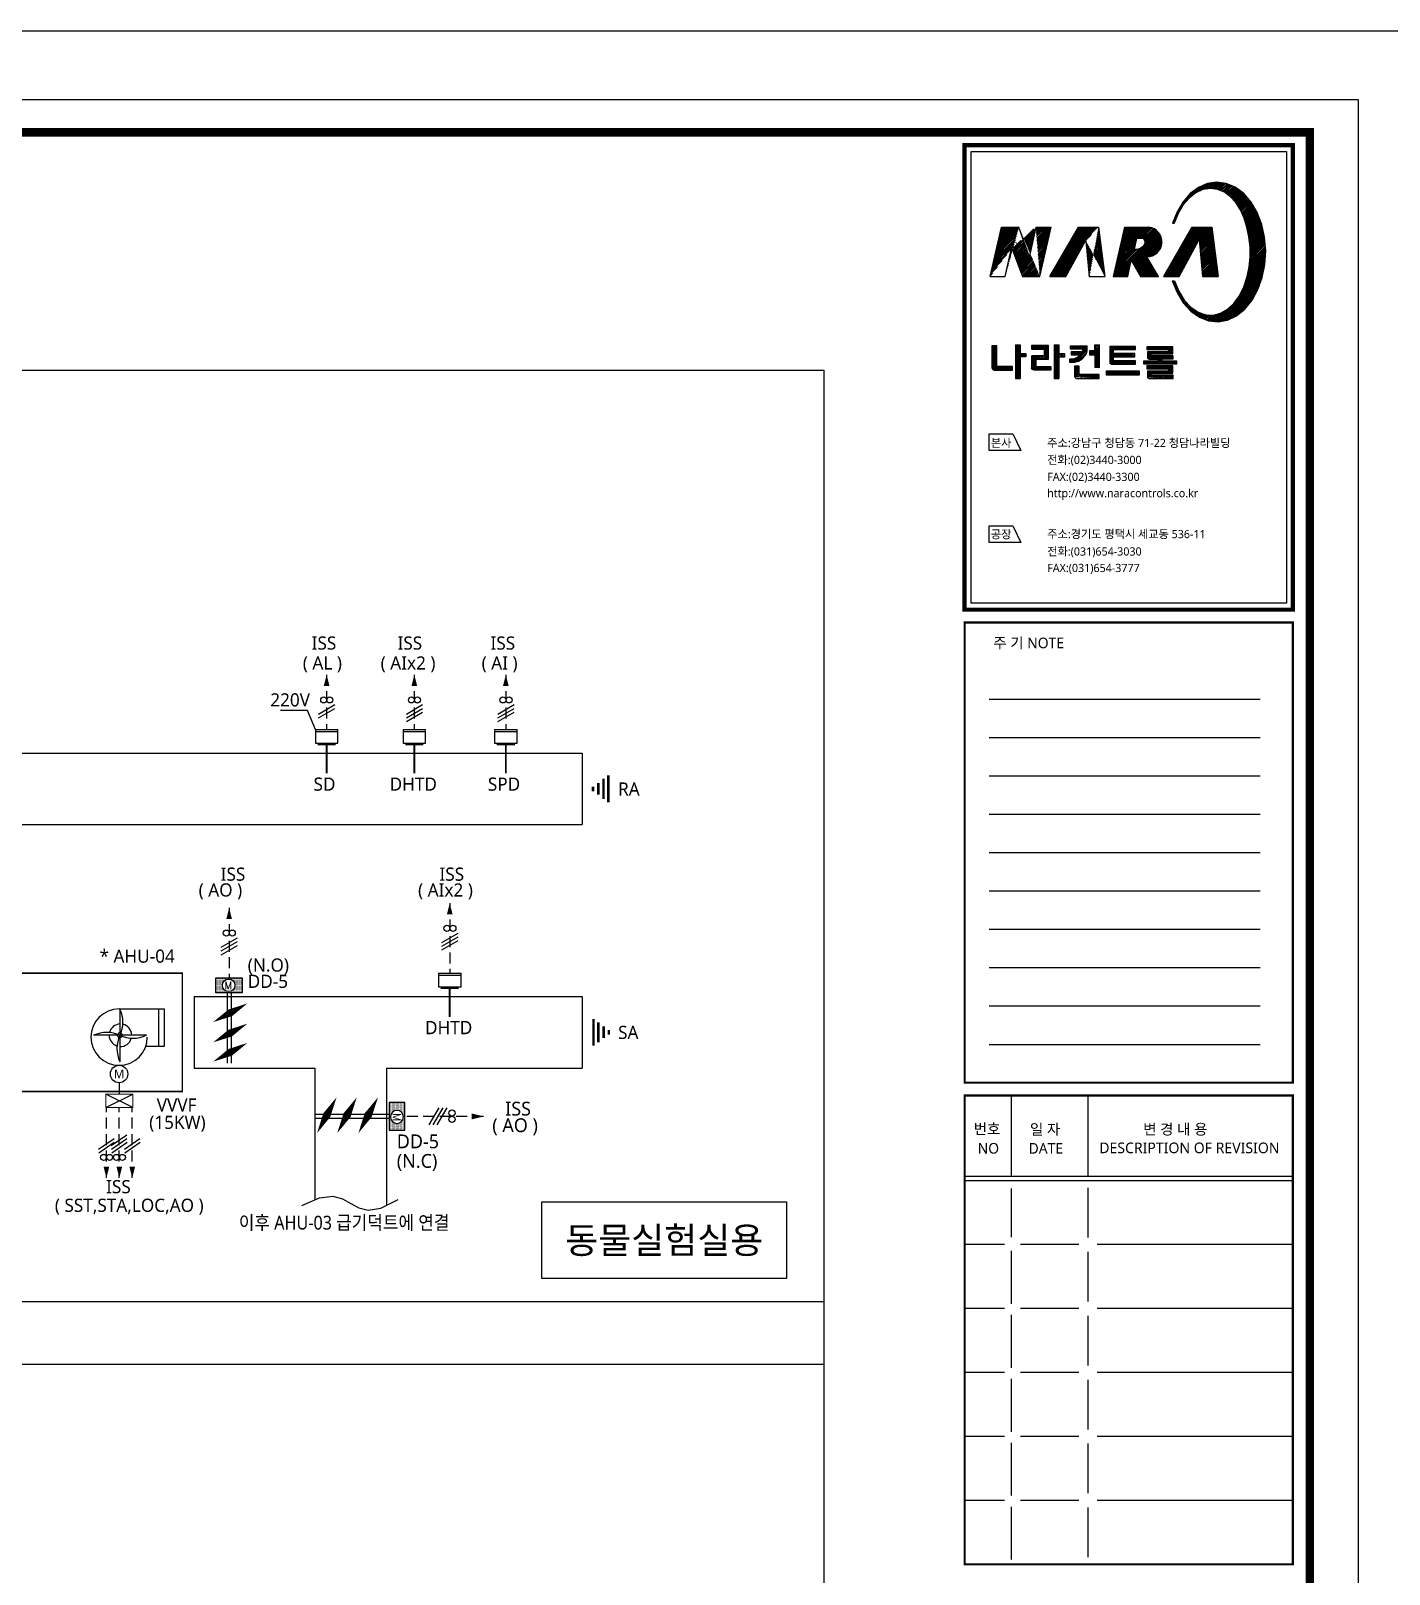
# Model space of a CAD drawing. Header units: millimetres. Extents: x -86 to 11742, y 5229 to 11464.
# Drawn here: x 7210.3 to 7519.9, y 5471.6 to 5823.3 of the extents above; entities that cross this region are included whole.
import ezdxf
from ezdxf.enums import TextEntityAlignment as Align

# ---------------------------------------------------------------- set-up
doc = ezdxf.new("R2010")
doc.units = ezdxf.units.MM
doc.header["$LTSCALE"] = 5
doc.linetypes.add('CENTER', pattern=[2, 1.25, -0.25, 0.25, -0.25])
doc.linetypes.add('DASHED', pattern=[0.75, 0.5, -0.25])
doc.layers.get('0').update_dxf_attribs({"linetype": 'CONTINUOUS'})
for name, color, linetype in [('__CONNECTID__', 7, 'CONTINUOUS'), ('AUTO', 7, 'CONTINUOUS'), ('E', 3, 'CONTINUOUS'), ('FORM', 7, 'CONTINUOUS'), ('LGK-S', 121, 'CONTINUOUS'), ('SBT', 3, 'CONTINUOUS'), ('SOLID253', 253, 'CONTINUOUS'), ('TEXT-S', 2, 'CONTINUOUS')]:
    doc.layers.add(name, color=color, linetype=linetype)
doc.styles.add('GHS', font='ROMANS.shx', dxfattribs={"bigfont": 'GHS.shx'})
doc.styles.add('QQ', font='MALGUN.TTF.TTF')
doc.styles.add('STYLE1', font='MALGUN.TTF.TTF', dxfattribs={"height": 2.5})
pattern_1 = [(45, (-11.3759, -7.50065), (-0.171711214, 0.171711214), [])]

# ---------------------------------------------------------------- blocks, each defined once
blk = doc.blocks.new('form')
at = {"layer": 'FORM'}
h = blk.add_hatch(dxfattribs=at)
h.set_pattern_fill('ANSI31', color=256, scale=1.942691, style=0)
h.set_pattern_definition(pattern_1)
edge = h.paths.add_edge_path()
edge.add_line((716.28, 522.42), (720.27, 522.42))
edge.add_line((719.34, 533.67), (717.88, 527.02))
edge.add_line((711.49, 533.67), (715.47, 533.67))
edge.add_line((712.35, 522.42), (713.78, 528.86))
edge.add_line((708.92, 522.42), (712.35, 522.42))
edge.add_line((708.92, 522.42), (711.49, 533.67))
edge.add_line((717.81, 527.02), (715.47, 533.67))
edge.add_line((713.9, 528.86), (716.28, 522.42))
edge.add_line((720.27, 522.42), (722.81, 533.67))
edge.add_line((719.34, 533.67), (722.81, 533.67))
h = blk.add_hatch(dxfattribs=at)
h.set_pattern_fill('ANSI31', color=256, scale=1.942691, style=0)
h.set_pattern_definition(pattern_1)
edge = h.paths.add_edge_path()
edge.add_line((729.09, 533.67), (733.65, 533.67))
edge.add_line((731.5, 522.42), (735.09, 522.42))
edge.add_line((730.74, 530.54), (731.5, 522.42))
edge.add_line((726.18, 522.42), (730.63, 530.54))
edge.add_line((733.65, 533.67), (735.09, 522.42))
edge.add_line((722.55, 522.42), (726.18, 522.42))
edge.add_line((722.55, 522.42), (729.09, 533.67))
h = blk.add_hatch(dxfattribs=at)
h.set_pattern_fill('ANSI31', color=256, scale=1.942691, style=0)
h.set_pattern_definition(pattern_1)
edge = h.paths.add_edge_path(flags=16)
edge.add_arc((742.35, 530.64), 1.96, 269.4167, 343.4025)
edge.add_arc((743.39, 530.25), 0.855, 348.5468, 460.0762)
edge.add_line((743.24, 531.09), (742.29, 531.1))
edge.add_line((742.29, 531.1), (741.72, 528.67))
edge.add_line((741.72, 528.67), (742.33, 528.68))
edge = h.paths.add_edge_path()
edge.add_arc((744.68, 530.29), 3.4, 269.0634, 442.7978)
edge.add_line((745.11, 533.67), (739.53, 533.67))
edge.add_line((739.53, 533.67), (736.99, 522.42))
edge.add_line((736.99, 522.42), (740.29, 522.42))
edge.add_line((740.29, 522.42), (741.1, 526.15))
edge.add_line((741.1, 526.15), (743.16, 522.42))
edge.add_line((743.16, 522.42), (747.3, 522.42))
edge.add_line((747.3, 522.42), (744.63, 526.89))
h = blk.add_hatch(dxfattribs=at)
h.set_pattern_fill('ANSI31', color=256, scale=1.942691, style=0)
h.set_pattern_definition(pattern_1)
h.paths.add_polyline_path([(754.86, 533.67), (759.44, 533.67), (760.86, 522.42), (757.31, 522.42), (756.55, 530.81), (751.98, 522.42), (748.42, 522.42)])
h = blk.add_hatch(dxfattribs=at)
h.set_pattern_fill('ANSI31', color=256, scale=1.942691, style=0)
h.set_pattern_definition(pattern_1)
h.paths.add_polyline_path([(710.46, 506.65), (709.33, 506.65), (709.33, 501.59), (709.39, 501.43), (709.49, 501.3), (709.64, 501.15), (709.74, 501.13), (709.88, 501.1), (714.03, 501.1), (714.03, 501.91), (710.46, 501.91)])
edge = h.paths.add_edge_path(flags=16)
edge.add_line((709.65, 501.14), (709.53, 501.27))
h = blk.add_hatch(dxfattribs=at)
h.set_pattern_fill('ANSI31', color=256, scale=1.942691, style=0)
h.set_pattern_definition(pattern_1)
h.paths.add_polyline_path([(715.78, 506.81), (715.78, 504.83), (717.05, 504.83), (717.05, 504.1), (715.79, 504.1), (715.79, 499.19), (714.7, 499.19), (714.7, 506.81)])
h = blk.add_hatch(dxfattribs=at)
h.set_pattern_fill('ANSI31', color=256, scale=1.942691, style=0)
h.set_pattern_definition(pattern_1)
h.paths.add_polyline_path([(722.25, 506.67), (718.34, 506.67), (718.34, 505.88), (721, 505.88), (721.1, 505.85), (721.2, 505.77), (721.24, 505.65), (721.24, 504.32), (718.39, 504.32), (718.33, 504.29), (718.31, 504.24), (718.31, 501.49), (718.37, 501.37), (718.46, 501.29), (718.62, 501.21), (718.89, 501.14), (722.85, 501.14), (722.85, 501.82), (719.56, 501.82), (719.45, 501.88), (719.43, 501.96), (719.43, 503.42), (719.45, 503.51), (719.53, 503.61), (722.25, 503.61)])
edge = h.paths.add_edge_path()
edge.add_line((718.31, 504.23), (718.4, 504.32))
edge.add_line((718.47, 501.28), (718.36, 501.39))
h = blk.add_hatch(dxfattribs=at)
h.set_pattern_fill('ANSI31', color=256, scale=1.942691, style=0)
h.set_pattern_definition(pattern_1)
h.paths.add_polyline_path([(723.54, 506.81), (724.58, 506.81), (724.58, 504.84), (725.83, 504.84), (725.83, 504.05), (724.58, 504.05), (724.58, 499.19), (723.54, 499.19)])
h = blk.add_hatch(dxfattribs=at)
h.set_pattern_fill('ANSI31', color=256, scale=1.942691, style=0)
h.set_pattern_definition(pattern_1)
h.paths.add_polyline_path([(727.17, 506.65), (731.07, 506.65), (731.07, 505.84), (731.07, 505.45), (730.77, 504.79), (730.44, 504.23), (730.05, 503.77), (729.45, 503.35), (729.02, 503.14), (728.72, 503.03), (728.2, 502.91), (727.79, 502.86), (727.02, 502.86), (727.02, 503.54), (727.52, 503.54), (727.88, 503.57), (728.24, 503.69), (728.62, 503.84), (728.94, 504.03), (729.2, 504.24), (729.37, 504.38), (729.4, 504.5), (729.34, 504.59), (727.39, 504.59), (727.39, 505.25), (729.83, 505.25), (729.93, 505.38), (729.98, 505.56), (729.95, 505.74), (729.86, 505.84), (729.79, 505.9), (727.17, 505.9)])
edge = h.paths.add_edge_path(flags=16)
edge.add_line((730, 503.73), (730.14, 503.87))
h = blk.add_hatch(dxfattribs=at)
h.set_pattern_fill('ANSI31', color=256, scale=1.942691, style=0)
h.set_pattern_definition(pattern_1)
h.paths.add_polyline_path([(733.81, 501.67), (732.75, 501.67), (732.75, 504.58), (731.58, 504.58), (731.58, 505.46), (732.74, 505.46), (732.74, 506.81), (733.81, 506.81)])
h = blk.add_hatch(dxfattribs=at)
h.set_pattern_fill('ANSI31', color=256, scale=1.942691, style=0)
h.set_pattern_definition(pattern_1)
h.paths.add_polyline_path([(742.04, 506.45), (736.2, 506.45), (736.2, 502.78), (736.23, 502.67), (736.31, 502.59), (736.47, 502.48), (736.54, 502.46), (742.05, 502.46), (742.05, 503.21), (737.16, 503.21), (737.06, 503.27), (737.03, 503.32), (737.03, 503.93), (737.07, 504.02), (737.16, 504.08), (737.23, 504.09), (741.87, 504.09), (741.87, 504.84), (737.28, 504.84), (737.13, 504.87), (737.05, 504.92), (737.04, 504.98), (737.04, 505.56), (737.09, 505.64), (737.17, 505.71), (737.26, 505.74), (742.04, 505.74)])
h = blk.add_hatch(dxfattribs=at)
h.set_pattern_fill('ANSI31', color=256, scale=1.942691, style=0)
h.set_pattern_definition(pattern_1)
h.paths.add_polyline_path([(750.58, 506.42), (744.64, 506.42), (744.64, 505.75), (749.4, 505.75), (749.53, 505.71), (749.58, 505.64), (749.6, 505.55), (749.59, 505.44), (749.43, 505.31), (749.26, 505.27), (744.77, 505.27), (744.77, 503.89), (744.81, 503.8), (744.89, 503.73), (745, 503.63), (745.08, 503.6), (746.98, 503.6), (747.07, 503.57), (747.11, 503.53), (747.14, 503.5), (747.14, 503.29), (747.11, 503.2), (747, 503.15), (743.86, 503.15), (743.86, 502.48), (751.47, 502.48), (751.47, 503.15), (748.35, 503.15), (748.21, 503.18), (748.16, 503.27), (748.16, 503.52), (748.23, 503.59), (748.34, 503.64), (750.67, 503.64), (750.67, 504.31), (745.8, 504.31), (745.69, 504.37), (745.65, 504.45), (745.65, 504.67), (745.73, 504.76), (745.87, 504.8), (750.58, 504.8)])
edge = h.paths.add_edge_path(flags=16)
edge.add_line((744.93, 503.69), (744.81, 503.82))
h = blk.add_hatch(dxfattribs=at)
h.set_pattern_fill('ANSI31', color=256, scale=1.942691, style=0)
h.set_pattern_definition(pattern_1)
edge = h.paths.add_edge_path()
edge.add_line((728.13, 502), (728.13, 499.59))
edge.add_line((728.13, 499.59), (728.19, 499.49))
edge.add_line((728.19, 499.49), (728.28, 499.4))
edge.add_line((728.28, 499.4), (728.4, 499.32))
edge.add_line((728.4, 499.32), (728.51, 499.24))
edge.add_line((728.51, 499.24), (728.63, 499.17))
edge.add_line((729.21, 500.07), (729.21, 502))
edge.add_line((729.21, 502), (728.13, 502))
edge.add_line((728.62, 499.17), (728.63, 499.19))
edge.add_line((728.23, 499.45), (728.18, 499.49))
edge.add_line((733.78, 499.19), (733.78, 500.07))
edge.add_line((733.78, 500.07), (729.21, 500.07))
edge.add_line((728.6, 499.19), (733.78, 499.19))
h = blk.add_hatch(dxfattribs=at)
h.set_pattern_fill('ANSI31', color=256, scale=1.942691, style=0)
h.set_pattern_definition(pattern_1)
h.paths.add_polyline_path([(742.96, 499.98), (742.96, 500.81), (735.37, 500.81), (735.37, 499.98)])
h = blk.add_hatch(dxfattribs=at)
h.set_pattern_fill('ANSI31', color=256, scale=1.942691, style=0)
h.set_pattern_definition(pattern_1)
h.paths.add_polyline_path([(750.58, 500.39), (750.58, 502.04), (744.64, 502.04), (744.64, 501.34), (749.4, 501.34), (749.52, 501.3), (749.58, 501.23), (749.6, 501.14), (749.59, 501.03), (749.46, 500.9), (749.34, 500.86), (744.81, 500.86), (744.77, 500.86), (744.77, 499.49), (744.81, 499.4), (744.89, 499.32), (745, 499.23), (745.12, 499.18), (750.67, 499.18), (750.67, 499.91), (745.8, 499.91), (745.69, 499.97), (745.65, 500.04), (745.65, 500.26), (745.73, 500.35), (745.87, 500.39)])
edge = h.paths.add_edge_path(flags=16)
edge.add_line((750.65, 499.18), (750.67, 499.21))
edge.add_line((744.91, 499.3), (744.81, 499.41))
at = {"layer": 'AUTO'}
blk.add_line((-24.08, 578.4), (816.92, 578.4), dxfattribs=at)
at = {"layer": 'FORM', "color": 3}
for p, q in [((752.26, 538.4), (756.71, 542.86)), ((752.78, 539.27), (755.74, 542.23)), ((755.34, 541.14), (757.32, 543.13)), ((756.23, 541.68), (757.94, 543.39)), ((756.86, 541.97), (758.5, 543.61)), ((757.45, 542.22), (758.9, 543.68)), ((757.86, 542.29), (759.31, 543.74)), ((758.27, 542.35), (759.72, 543.81)), ((758.68, 542.42), (760.13, 543.87)), ((759.09, 542.46), (760.54, 543.91)), ((759.39, 542.44), (760.84, 543.89)), ((759.69, 542.4), (761.14, 543.85)), ((760, 542.37), (761.44, 543.81)), ((760.3, 542.33), (761.75, 543.77)), ((760.61, 542.29), (762.05, 543.73)), ((760.88, 542.22), (762.35, 543.69)), ((761.12, 542.12), (762.66, 543.65)), ((761.36, 542.01), (762.91, 543.56)), ((761.61, 541.91), (763.15, 543.46)), ((761.85, 541.81), (763.39, 543.36)), ((762.09, 541.71), (763.63, 543.26)), ((762.34, 541.61), (763.88, 543.15)), ((762.54, 541.47), (764.12, 543.05)), ((762.74, 541.33), (764.36, 542.95)), ((762.93, 541.18), (764.6, 542.85)), ((763.13, 541.03), (764.83, 542.74)), ((763.32, 540.88), (765.03, 542.59)), ((763.52, 540.74), (765.23, 542.44)), ((763.72, 540.59), (765.42, 542.3)), ((763.88, 540.41), (765.62, 542.15)), ((764.04, 540.23), (765.82, 542)), ((764.21, 540.05), (766.01, 541.85)), ((764.37, 539.87), (766.21, 541.71)), ((751.74, 537.54), (752.95, 538.75)), ((764.53, 539.69), (766.4, 541.56)), ((764.69, 539.51), (766.6, 541.41)), ((764.86, 539.33), (766.78, 541.25)), ((765, 539.13), (766.94, 541.07)), ((765.14, 538.92), (767.1, 540.88)), ((765.27, 538.71), (767.26, 540.7)), ((765.41, 538.5), (767.42, 540.52)), ((765.54, 538.29), (767.58, 540.33)), ((765.67, 538.08), (767.74, 540.15)), ((765.81, 537.87), (767.9, 539.97)), ((765.94, 537.66), (768.06, 539.78)), ((766.05, 537.43), (768.22, 539.6)), ((766.16, 537.2), (768.38, 539.41)), ((766.27, 536.96), (768.51, 539.2)), ((766.38, 536.72), (768.64, 538.99)), ((766.48, 536.49), (768.77, 538.77)), ((766.59, 536.25), (768.89, 538.55)), ((766.7, 536.01), (769.02, 538.34)), ((750.49, 534.58), (751.17, 535.25)), ((750.69, 535.12), (751.4, 535.83)), ((750.84, 534.58), (750.93, 534.67)), ((750.92, 535.69), (751.63, 536.4)), ((751.15, 536.27), (751.95, 537.06)), ((751.38, 536.84), (752.44, 537.9)), ((766.8, 535.78), (769.15, 538.12)), ((766.89, 535.52), (769.27, 537.9)), ((766.97, 535.26), (769.4, 537.69)), ((767.05, 534.99), (769.53, 537.47)), ((767.13, 534.73), (769.65, 537.25)), ((767.21, 534.47), (769.78, 537.04)), ((767.29, 534.2), (769.88, 536.79)), ((767.37, 533.94), (769.97, 536.55)), ((767.45, 533.68), (770.07, 536.3)), ((767.51, 533.39), (770.17, 536.05)), ((767.57, 533.11), (770.26, 535.8)), ((767.63, 532.83), (770.36, 535.55)), ((767.69, 532.54), (770.45, 535.3)), ((767.75, 532.26), (770.55, 535.06)), ((767.81, 531.98), (770.64, 534.81)), ((750.47, 534.58), (750.89, 534.58)), ((767.87, 531.69), (770.74, 534.56)), ((767.93, 531.41), (770.83, 534.31)), ((767.96, 531.09), (770.9, 534.03)), ((767.99, 530.78), (770.96, 533.75)), ((768.02, 530.47), (771.02, 533.47)), ((768.06, 530.16), (771.08, 533.19)), ((768.09, 529.85), (771.14, 532.91)), ((768.12, 529.54), (771.21, 532.63)), ((768.15, 529.23), (771.27, 532.34)), ((768.16, 528.89), (771.33, 532.06)), ((768.16, 528.55), (771.39, 531.78)), ((768.16, 528.2), (771.46, 531.5)), ((768.16, 527.86), (771.5, 531.2)), ((767.72, 523.64), (771.69, 527.61)), ((767.81, 524.08), (771.71, 527.98)), ((767.9, 524.51), (771.72, 528.34)), ((767.96, 524.91), (771.7, 528.65)), ((767.99, 525.29), (771.67, 528.97)), ((768.03, 525.67), (771.65, 529.29)), ((768.07, 526.06), (771.63, 529.61)), ((768.11, 526.44), (771.6, 529.93)), ((768.15, 526.82), (771.58, 530.25)), ((768.16, 527.52), (771.53, 530.88)), ((768.16, 527.17), (771.55, 530.57)), ((766.25, 519.08), (771.35, 524.18)), ((766.58, 519.76), (771.43, 524.61)), ((766.83, 520.35), (771.52, 525.04)), ((766.99, 520.86), (771.56, 525.42)), ((767.16, 521.36), (771.58, 525.79)), ((767.32, 521.87), (771.6, 526.15)), ((767.49, 522.38), (771.63, 526.52)), ((767.54, 522.77), (771.65, 526.88)), ((767.63, 523.21), (771.67, 527.25)), ((750.44, 521.4), (750.92, 521.4)), ((750.52, 521.21), (750.71, 521.4)), ((750.62, 520.96), (750.96, 521.31)), ((750.71, 520.72), (751.06, 521.06)), ((750.81, 520.48), (751.16, 520.82)), ((750.91, 520.23), (751.26, 520.58)), ((760.36, 512.16), (771.09, 522.89)), ((760.67, 512.13), (771, 522.46)), ((761.03, 512.14), (770.87, 521.99)), ((761.44, 512.22), (770.68, 521.45)), ((761.86, 512.29), (770.49, 520.92)), ((765.35, 517.5), (771.17, 523.32)), ((765.92, 518.41), (771.26, 523.75)), ((751.01, 519.99), (751.36, 520.33)), ((751.11, 519.74), (751.46, 520.09)), ((751.21, 519.5), (751.56, 519.85)), ((751.31, 519.25), (751.66, 519.61)), ((751.41, 519.01), (751.76, 519.36)), ((751.51, 518.76), (751.86, 519.12)), ((751.63, 518.55), (751.98, 518.9)), ((751.76, 518.33), (752.12, 518.69)), ((751.89, 518.12), (752.25, 518.47)), ((752.02, 517.91), (752.38, 518.26)), ((752.15, 517.69), (752.51, 518.05)), ((752.29, 517.48), (752.64, 517.84)), ((752.42, 517.27), (752.77, 517.63)), ((752.55, 517.06), (752.91, 517.42)), ((752.68, 516.84), (753.04, 517.2)), ((762.28, 512.37), (770.29, 520.38)), ((762.7, 512.44), (770.1, 519.84)), ((763.18, 512.57), (769.85, 519.25)), ((763.83, 512.88), (769.43, 518.48)), ((764.48, 513.19), (769, 517.71)), ((752.81, 516.63), (753.17, 516.99)), ((752.94, 516.42), (753.34, 516.82)), ((753.1, 516.24), (753.5, 516.64)), ((753.26, 516.06), (753.67, 516.46)), ((753.43, 515.88), (753.83, 516.28)), ((753.59, 515.7), (754, 516.1)), ((753.75, 515.52), (754.16, 515.92)), ((753.92, 515.34), (754.33, 515.75)), ((754.08, 515.16), (754.49, 515.57)), ((754.24, 514.98), (754.66, 515.39)), ((754.41, 514.8), (754.86, 515.25)), ((754.57, 514.62), (755.07, 515.11)), ((754.75, 514.45), (755.27, 514.98)), ((754.95, 514.31), (755.48, 514.84)), ((755.15, 514.17), (755.68, 514.7)), ((755.36, 514.03), (755.89, 514.56)), ((755.56, 513.88), (756.09, 514.42)), ((755.76, 513.74), (756.3, 514.28)), ((755.96, 513.6), (756.55, 514.19)), ((756.16, 513.46), (756.81, 514.1)), ((756.36, 513.31), (757.06, 514.02)), ((756.56, 513.17), (757.32, 513.93)), ((756.8, 513.07), (757.57, 513.84)), ((757.05, 512.97), (757.83, 513.75)), ((757.28, 512.86), (758.16, 513.74)), ((757.54, 512.78), (758.42, 513.65)), ((757.79, 512.68), (758.75, 513.64)), ((758.04, 512.59), (759.08, 513.63)), ((758.28, 512.49), (759.42, 513.62)), ((758.53, 512.39), (759.75, 513.61)), ((758.8, 512.32), (760.19, 513.72)), ((759.11, 512.29), (760.66, 513.84)), ((759.42, 512.26), (761.12, 513.96)), ((759.74, 512.23), (761.68, 514.17)), ((760.05, 512.19), (762.48, 514.62)), ((765.22, 513.59), (768.48, 516.85))]:
    blk.add_line(p, q, dxfattribs=at)
at = {"layer": 'FORM', "color": 7}
for p, q in [((708.92, 522.42), (711.49, 533.67)), ((717.81, 527.02), (715.47, 533.67)), ((719.34, 533.67), (717.88, 527.02)), ((720.27, 522.42), (722.81, 533.67)), ((722.55, 522.42), (729.09, 533.67)), ((733.65, 533.67), (735.09, 522.42)), ((739.53, 533.67), (736.99, 522.42)), ((754.86, 533.67), (748.42, 522.42)), ((759.44, 533.67), (760.86, 522.42)), ((712.35, 522.42), (713.78, 528.86)), ((713.9, 528.86), (716.28, 522.42)), ((726.18, 522.42), (730.63, 530.54)), ((730.74, 530.54), (731.5, 522.42)), ((742.29, 531.1), (741.72, 528.67)), ((741.72, 528.67), (742.33, 528.68)), ((743.24, 531.09), (742.29, 531.1)), ((751.98, 522.42), (756.55, 530.81)), ((756.55, 530.81), (757.31, 522.42)), ((740.29, 522.42), (741.1, 526.15)), ((741.1, 526.15), (743.16, 522.42)), ((747.3, 522.42), (744.63, 526.89)), ((710.46, 506.65), (709.33, 506.65)), ((709.33, 506.65), (709.33, 501.59)), ((710.46, 501.91), (710.46, 506.65)), ((714.7, 506.81), (714.7, 499.19)), ((714.7, 506.81), (715.78, 506.81)), ((715.78, 506.81), (715.78, 504.83)), ((722.25, 506.67), (718.34, 506.67)), ((718.34, 506.67), (718.34, 505.88)), ((722.25, 503.61), (722.25, 506.67)), ((723.54, 506.81), (723.54, 499.19)), ((723.54, 506.81), (724.58, 506.81)), ((724.58, 506.81), (724.58, 504.84)), ((727.17, 506.65), (727.17, 505.9)), ((731.07, 505.84), (731.07, 506.65)), ((732.74, 506.81), (732.74, 505.46)), ((732.74, 506.81), (733.81, 506.81)), ((733.81, 501.67), (733.81, 506.81)), ((715.78, 504.83), (717.05, 504.83)), ((715.79, 504.1), (715.79, 499.19)), ((717.05, 504.1), (715.79, 504.1)), ((717.05, 504.83), (717.05, 504.1)), ((718.31, 504.23), (718.4, 504.32)), ((718.33, 504.29), (718.31, 504.24)), ((718.31, 504.24), (718.31, 501.49)), ((718.39, 504.32), (718.33, 504.29)), ((718.34, 505.88), (721, 505.88)), ((721.24, 504.32), (718.39, 504.32)), ((719.43, 503.42), (719.45, 503.51)), ((719.43, 501.96), (719.43, 503.42)), ((719.45, 503.51), (719.53, 503.61)), ((719.53, 503.61), (722.25, 503.61)), ((721, 505.88), (721.1, 505.85)), ((721.1, 505.85), (721.2, 505.77)), ((721.2, 505.77), (721.24, 505.65)), ((721.24, 505.65), (721.24, 504.32)), ((724.58, 504.84), (725.83, 504.84)), ((724.58, 504.05), (724.58, 499.19)), ((725.83, 504.05), (724.58, 504.05)), ((725.83, 504.84), (725.83, 504.05)), ((727.02, 503.54), (727.02, 502.86)), ((727.52, 503.54), (727.02, 503.54)), ((727.17, 505.9), (729.79, 505.9)), ((727.39, 505.25), (727.39, 504.59)), ((729.83, 505.25), (727.39, 505.25)), ((727.39, 504.59), (729.34, 504.59)), ((727.88, 503.57), (727.52, 503.54)), ((728.24, 503.69), (727.88, 503.57)), ((728.2, 502.91), (728.72, 503.03)), ((728.62, 503.84), (728.24, 503.69)), ((728.94, 504.03), (728.62, 503.84)), ((728.72, 503.03), (729.02, 503.14)), ((729.2, 504.24), (728.94, 504.03)), ((729.02, 503.14), (729.45, 503.35)), ((729.37, 504.38), (729.2, 504.24)), ((729.34, 504.59), (729.4, 504.5)), ((729.4, 504.5), (729.37, 504.38)), ((729.45, 503.35), (730.05, 503.77)), ((729.79, 505.9), (729.86, 505.84)), ((729.93, 505.38), (729.83, 505.25)), ((729.86, 505.84), (729.95, 505.74)), ((729.98, 505.56), (729.93, 505.38)), ((729.95, 505.74), (729.98, 505.56)), ((730, 503.73), (730.14, 503.87)), ((730.05, 503.77), (730.44, 504.23)), ((730.44, 504.23), (730.77, 504.79)), ((730.77, 504.79), (731.07, 505.45)), ((731.07, 505.45), (731.07, 505.84)), ((731.58, 505.46), (731.58, 504.58)), ((732.74, 505.46), (731.58, 505.46)), ((731.58, 504.58), (732.75, 504.58)), ((732.75, 504.58), (732.75, 501.67)), ((742.04, 506.45), (736.2, 506.45)), ((736.2, 506.45), (736.2, 502.78)), ((737.03, 503.93), (737.07, 504.02)), ((737.03, 503.32), (737.03, 503.93)), ((737.06, 503.27), (737.03, 503.32)), ((737.04, 505.56), (737.09, 505.64)), ((737.04, 504.98), (737.04, 505.56)), ((737.05, 504.92), (737.04, 504.98)), ((737.13, 504.87), (737.05, 504.92)), ((737.16, 503.21), (737.06, 503.27)), ((737.07, 504.02), (737.16, 504.08)), ((737.09, 505.64), (737.17, 505.71)), ((737.28, 504.84), (737.13, 504.87)), ((737.16, 504.08), (737.23, 504.09)), ((742.05, 503.21), (737.16, 503.21)), ((737.17, 505.71), (737.26, 505.74)), ((737.23, 504.09), (741.87, 504.09)), ((737.26, 505.74), (742.04, 505.74)), ((741.87, 504.84), (737.28, 504.84)), ((741.87, 504.09), (741.87, 504.84)), ((742.04, 505.74), (742.04, 506.45)), ((742.05, 502.46), (742.05, 503.21)), ((747, 503.15), (743.86, 503.15)), ((743.86, 503.15), (743.86, 502.48)), ((750.58, 506.42), (744.64, 506.42)), ((744.64, 506.42), (744.64, 505.75)), ((744.64, 505.75), (749.4, 505.75)), ((749.26, 505.27), (744.77, 505.27)), ((744.77, 505.27), (744.77, 503.89)), ((744.77, 503.89), (744.81, 503.8)), ((744.93, 503.69), (744.81, 503.82)), ((744.81, 503.8), (744.89, 503.73)), ((744.89, 503.73), (745, 503.63)), ((745, 503.63), (745.08, 503.6)), ((745.08, 503.6), (746.98, 503.6)), ((745.65, 504.67), (745.73, 504.76)), ((745.65, 504.45), (745.65, 504.67)), ((745.69, 504.37), (745.65, 504.45)), ((745.8, 504.31), (745.69, 504.37)), ((745.73, 504.76), (745.87, 504.8)), ((750.67, 504.31), (745.8, 504.31)), ((745.87, 504.8), (750.58, 504.8)), ((746.98, 503.6), (747.07, 503.57)), ((747.11, 503.2), (747, 503.15)), ((747.07, 503.57), (747.11, 503.53)), ((747.11, 503.53), (747.14, 503.5)), ((747.14, 503.29), (747.11, 503.2)), ((747.14, 503.5), (747.14, 503.29)), ((748.16, 503.52), (748.23, 503.59)), ((748.16, 503.27), (748.16, 503.52)), ((748.21, 503.18), (748.16, 503.27)), ((748.35, 503.15), (748.21, 503.18)), ((748.23, 503.59), (748.34, 503.64)), ((748.34, 503.64), (750.67, 503.64)), ((751.47, 503.15), (748.35, 503.15)), ((749.43, 505.31), (749.26, 505.27)), ((749.4, 505.75), (749.53, 505.71)), ((749.59, 505.44), (749.43, 505.31)), ((749.53, 505.71), (749.58, 505.64)), ((749.58, 505.64), (749.6, 505.55)), ((749.6, 505.55), (749.59, 505.44)), ((750.58, 504.8), (750.58, 506.42)), ((750.67, 503.64), (750.67, 504.31)), ((751.47, 502.48), (751.47, 503.15)), ((709.33, 501.59), (709.39, 501.43)), ((709.39, 501.43), (709.49, 501.3)), ((709.49, 501.3), (709.64, 501.15)), ((709.65, 501.14), (709.53, 501.27)), ((709.64, 501.15), (709.74, 501.13)), ((709.74, 501.13), (709.88, 501.1)), ((709.88, 501.1), (714.03, 501.1)), ((714.03, 501.91), (710.46, 501.91)), ((714.03, 501.1), (714.03, 501.91)), ((718.31, 501.49), (718.37, 501.37)), ((718.47, 501.28), (718.36, 501.39)), ((718.37, 501.37), (718.46, 501.29)), ((718.46, 501.29), (718.62, 501.21)), ((718.62, 501.21), (718.89, 501.14)), ((718.89, 501.14), (722.85, 501.14)), ((719.45, 501.88), (719.43, 501.96)), ((719.56, 501.82), (719.45, 501.88)), ((722.85, 501.82), (719.56, 501.82)), ((722.85, 501.14), (722.85, 501.82)), ((727.02, 502.86), (727.79, 502.86)), ((727.79, 502.86), (728.2, 502.91)), ((729.21, 502), (728.13, 502)), ((728.13, 502), (728.13, 499.59)), ((728.13, 499.59), (728.19, 499.49)), ((728.23, 499.45), (728.18, 499.49)), ((728.19, 499.49), (728.28, 499.4)), ((729.21, 500.07), (729.21, 502)), ((733.78, 500.07), (729.21, 500.07)), ((733.78, 499.19), (733.78, 500.07)), ((735.37, 500.81), (735.37, 499.98)), ((742.96, 500.81), (735.37, 500.81)), ((735.37, 499.98), (742.96, 499.98)), ((736.2, 502.78), (736.23, 502.67)), ((736.23, 502.67), (736.31, 502.59)), ((736.31, 502.59), (736.47, 502.48)), ((736.47, 502.48), (736.54, 502.46)), ((736.54, 502.46), (742.05, 502.46)), ((742.96, 499.98), (742.96, 500.81)), ((743.86, 502.48), (751.47, 502.48)), ((750.58, 502.04), (744.64, 502.04)), ((744.64, 502.04), (744.64, 501.34)), ((744.64, 501.34), (749.4, 501.34)), ((744.81, 500.86), (744.77, 500.86)), ((744.77, 500.86), (744.77, 499.49)), ((744.77, 499.49), (744.81, 499.4)), ((749.34, 500.86), (744.81, 500.86)), ((745.65, 500.26), (745.73, 500.35)), ((745.65, 500.04), (745.65, 500.26)), ((745.69, 499.97), (745.65, 500.04)), ((745.8, 499.91), (745.69, 499.97)), ((745.73, 500.35), (745.87, 500.39)), ((750.67, 499.91), (745.8, 499.91)), ((745.87, 500.39), (750.58, 500.39)), ((749.46, 500.9), (749.34, 500.86)), ((749.4, 501.34), (749.52, 501.3)), ((749.59, 501.03), (749.46, 500.9)), ((749.52, 501.3), (749.58, 501.23)), ((749.58, 501.23), (749.6, 501.14)), ((749.6, 501.14), (749.59, 501.03)), ((750.58, 500.39), (750.58, 502.04)), ((750.67, 499.18), (750.67, 499.91)), ((714.7, 499.19), (715.79, 499.19)), ((723.54, 499.19), (724.58, 499.19)), ((728.28, 499.4), (728.4, 499.32)), ((728.4, 499.32), (728.51, 499.24)), ((728.51, 499.24), (728.63, 499.17)), ((728.6, 499.19), (733.78, 499.19)), ((728.62, 499.17), (728.63, 499.19)), ((744.91, 499.3), (744.81, 499.41)), ((744.81, 499.4), (744.89, 499.32)), ((744.89, 499.32), (745, 499.23)), ((745, 499.23), (745.12, 499.18)), ((745.12, 499.18), (750.67, 499.18)), ((750.65, 499.18), (750.67, 499.21)), ((708.66, 426.09), (770.47, 426.09)), ((708.66, 417.35), (770.47, 417.35)), ((708.66, 408.6), (770.47, 408.6)), ((708.66, 399.86), (770.47, 399.86)), ((708.66, 391.12), (770.47, 391.12)), ((708.66, 382.38), (770.47, 382.38)), ((708.66, 373.64), (770.47, 373.64)), ((708.66, 364.89), (770.47, 364.89)), ((708.66, 356.15), (770.47, 356.15)), ((708.66, 347.41), (770.47, 347.41)), ((713.79, 317.3), (713.79, 335.75)), ((731.27, 317.3), (731.27, 335.75)), ((777.9, 317.3), (703.1, 317.3)), ((777.9, 316.33), (703.1, 316.33)), ((713.79, 303.47), (713.79, 314.52)), ((731.27, 303.37), (731.27, 314.69)), ((712.21, 301.76), (703.1, 301.76)), ((713.79, 288.27), (713.79, 300.31)), ((729.16, 301.76), (715.81, 301.76)), ((731.27, 288.8), (731.27, 300.12)), ((778.03, 301.76), (733.31, 301.76)), ((712.21, 287.19), (703.1, 287.19)), ((713.79, 273.7), (713.79, 285.74)), ((729.16, 287.19), (715.81, 287.19)), ((731.27, 274.23), (731.27, 285.55)), ((778.03, 287.19), (733.31, 287.19)), ((712.21, 272.62), (703.1, 272.62)), ((713.79, 259.13), (713.79, 271.17)), ((729.16, 272.62), (715.81, 272.62)), ((731.27, 259.66), (731.27, 270.98)), ((778.03, 272.62), (733.31, 272.62)), ((712.21, 258.05), (703.1, 258.05)), ((729.16, 258.05), (715.81, 258.05)), ((778.03, 258.05), (733.31, 258.05)), ((713.79, 244.56), (713.79, 256.6)), ((731.27, 245.09), (731.27, 256.41)), ((712.21, 243.48), (703.1, 243.48)), ((729.16, 243.48), (715.81, 243.48)), ((778.03, 243.48), (733.31, 243.48)), ((713.79, 229.99), (713.79, 242.03)), ((731.27, 230.52), (731.27, 241.84))]:
    blk.add_line(p, q, dxfattribs=at)
at = {"layer": 'FORM'}
for p, q in [((727.17, 506.65), (731.07, 506.65)), ((733.81, 501.67), (732.75, 501.67))]:
    blk.add_line(p, q, dxfattribs=at)
at = {"layer": 'FORM', "color": 3}
for points in [[(0, 562.79), (792.83, 562.79), (792.83, 0), (0, 0)], [(776.44, 447.93), (704.56, 447.93), (704.56, 550.91), (776.44, 550.91)]]:
    blk.add_lwpolyline(points, close=True, dxfattribs=at)
at = {"layer": 'FORM', "color": 2, "const_width": 1.94}
blk.add_lwpolyline([(12.48, 6.47), (12.48, 555.28), (781.78, 555.28), (781.78, 6.47)], close=True, dxfattribs=at)
at = {"layer": 'FORM', "color": 3}
for points, const_width in [([(777.9, 446.48), (703.1, 446.48), (703.1, 552.36), (777.9, 552.36)], 0.971), ([(703.1, 338.67), (703.1, 443.56), (777.9, 443.56), (777.9, 338.67)], 0.486), ([(777.9, 335.75), (703.1, 335.75), (703.1, 228.91), (777.9, 228.91)], 0.486)]:
    blk.add_lwpolyline(points, close=True, dxfattribs=dict(at, const_width=const_width))
at = {"layer": 'FORM', "color": 3, "flags": 128}
for points in [[(750.44, 521.4), (751.52, 518.73), (752.95, 516.4), (754.67, 514.52), (756.61, 513.14), (758.7, 512.33), (760.86, 512.11), (763.01, 512.5), (765.07, 513.47), (766.96, 515), (768.61, 517.01), (769.96, 519.45), (770.95, 522.2), (771.55, 525.18), (771.73, 528.27), (771.49, 531.35), (770.84, 534.3), (769.8, 537.01), (768.41, 539.38), (766.72, 541.32), (764.8, 542.76), (762.73, 543.64), (760.57, 543.93)], [(760.48, 543.93), (758.39, 543.59), (756.38, 542.71), (754.53, 541.31), (752.88, 539.44), (751.52, 537.17), (750.47, 534.58)], [(762.35, 541.61), (760.73, 542.28), (759.05, 542.48), (757.38, 542.21), (755.77, 541.47), (754.26, 540.3), (752.92, 538.72), (751.79, 536.79), (750.89, 534.58)], [(767.45, 533.67), (766.82, 535.74), (765.97, 537.62), (764.93, 539.25), (763.72, 540.58), (762.39, 541.59)], [(767.47, 522.45), (767.93, 524.63), (768.16, 526.9), (768.16, 529.19), (767.92, 531.46), (767.46, 533.63)], [(750.92, 521.4), (751.9, 519.04), (753.16, 517.01), (754.64, 515.4), (756.3, 514.28), (758.07, 513.67)], [(758.1, 513.66), (759.8, 513.61), (761.46, 514.04), (763.04, 514.94), (764.48, 516.28), (765.73, 518.02), (766.74, 520.08), (767.5, 522.42)]]:
    blk.add_lwpolyline(points, dxfattribs=at)
at = {"layer": 'FORM', "color": 7}
for points in [[(711.49, 533.67), (715.47, 533.67)], [(719.34, 533.67), (722.81, 533.67)], [(729.09, 533.67), (733.65, 533.67)], [(739.53, 533.67), (745.11, 533.67)], [(754.86, 533.67), (759.44, 533.67)], [(708.92, 522.42), (712.35, 522.42)], [(716.28, 522.42), (720.27, 522.42)], [(722.55, 522.42), (726.18, 522.42)], [(731.5, 522.42), (735.09, 522.42)], [(736.99, 522.42), (740.29, 522.42)], [(743.16, 522.42), (747.3, 522.42)], [(748.42, 522.42), (751.98, 522.42)], [(757.31, 522.42), (760.86, 522.42)]]:
    blk.add_lwpolyline(points, dxfattribs=at)
for points in [[(708.72, 486.56), (714.1, 486.56), (715.91, 482.73), (708.72, 482.73)], [(708.72, 465.6), (714.1, 465.6), (715.91, 461.77), (708.72, 461.77)]]:
    blk.add_lwpolyline(points, close=True, dxfattribs=at)
at = {"layer": 'FORM'}
for centre, radius, start, end in [((744.68, 530.29), 3.4, 269.0634, 82.7978), ((742.35, 530.64), 1.96, 269.4167, 343.4025), ((743.39, 530.25), 0.855, 348.5468, 100.0762)]:
    blk.add_arc(centre, radius, start, end, dxfattribs=at)
at = {"layer": 'FORM', "color": 7, "style": 'STYLE1'}
for s, height, p in [('본사', 1.87, (709.08, 483.55)), ('주소:강남구 청담동 71-22 청담나라빌딩', 1.8698, (721.93, 483.54)), ('전화:(02)3440-3000', 1.8698, (721.93, 479.68)), ('FAX:(02)3440-3300', 1.8698, (721.93, 475.82)), ('http://www.naracontrols.co.kr', 1.8698, (721.93, 472.1)), ('공장', 1.87, (709.08, 462.72)), ('주소:경기도 평택시 세교동 536-11', 1.8698, (721.93, 462.77)), ('전화:(031)654-3030', 1.8698, (721.93, 458.81)), ('FAX:(031)654-3777', 1.8698, (721.93, 455.05)), ('주 기 NOTE', 2.428, (709.63, 437.68)), ('번호', 2.428, (705.16, 326.91)), ('일 자', 2.428, (717.98, 326.83)), ('변 경 내 용', 2.428, (743.8, 326.85)), ('NO', 2.428, (706.08, 322.5)), ('DATE', 2.428, (717.69, 322.49))]:
    blk.add_text(s, height=height, dxfattribs=at).set_placement(p)
at = {"layer": 'FORM', "color": 7, "style": 'STYLE1', "width": 0.967772}
blk.add_text('DESCRIPTION OF REVISION', height=2.4284, dxfattribs=at).set_placement((733.79, 322.6), (774.87, 322.6), align=Align.FIT)
blk = doc.blocks.new('S13')
at = {"layer": 'AUTO', "color": 2}
for p, q in [((-2.76, 0.019), (-1.828, 0.417)), ((-1.828, 0.417), (-1.148, 0.492)), ((-1.148, 0.492), (-0.636, 0.355)), ((-0.636, 0.355), (-0.21, 0.116)), ((-0.21, 0.116), (0.21, -0.116)), ((1.367, -0.118), (2.268, 0.332)), ((0.21, -0.116), (0.709, -0.23)), ((0.709, -0.23), (1.367, -0.118))]:
    blk.add_line(p, q, dxfattribs=at)
blk = doc.blocks.new('D1')
h = blk.add_hatch()
h.set_pattern_fill('DOTS', color=256, scale=2, style=0)
h.set_pattern_definition([(0, (-189.08603, -393.63283), (0.0625, 0.125), [0, -0.125])])
edge = h.paths.add_edge_path(flags=16)
edge.add_arc((-0.54, 1.7), 1.41, 0, 360)
h.paths.add_polyline_path([(2.56, 3.43), (2.56, 0), (-3.44, 0), (-3.44, 3.43)])
blk.add_circle((-0.54, 1.7), 1.41)
at = {"layer": 'AUTO', "color": 3}
for p, q in [((-3.44, 3.43), (2.56, 3.43)), ((-3.44, 0), (-3.44, 3.43)), ((2.56, 3.43), (2.56, 0)), ((2.56, 0), (-3.44, 0))]:
    blk.add_line(p, q, dxfattribs=at)
at = {"layer": 'AUTO', "color": 7, "style": 'GHS'}
blk.add_text('M', height=1.71, dxfattribs=at).set_placement((-1.5, 0.83))

msp = doc.modelspace()

# ---------------------------------------------------------------- linework, layer by layer
at = {"const_width": 0.571}
for points in [[(7340.78, 5652.86), (7340.78, 5648.24)], [(7341.89, 5653.62), (7341.89, 5647.49)], [(7338.39, 5651.1), (7338.39, 5649.98)], [(7339.6, 5651.9), (7339.6, 5649.25)], [(7338.52, 5598.15), (7338.52, 5592.02)], [(7339.62, 5597.39), (7339.62, 5592.77)], [(7340.81, 5596.43), (7340.81, 5593.78)], [(7342.01, 5595.63), (7342.01, 5594.51)]]:
    msp.add_lwpolyline(points, dxfattribs=at)
for points in [[(7251.81, 5597.4, 0, 1.71, 0), (7255.72, 5599.52, 1.71, 1.71, 0)], [(7259.61, 5601.66, 0, 1.71, 0), (7255.72, 5599.52, 1.71, 1.71, 0)], [(7259.61, 5597.05, 0, 1.71, 0), (7255.72, 5594.91, 1.71, 1.71, 0)], [(7251.81, 5592.79, 0, 1.71, 0), (7255.72, 5594.91, 1.71, 1.71, 0)], [(7259.61, 5592.66, 0, 1.71, 0), (7255.72, 5590.52, 1.71, 1.71, 0)], [(7251.81, 5588.39, 0, 1.71, 0), (7255.72, 5590.52, 1.71, 1.71, 0)], [(7279.95, 5580.26, 0, 1.8, 0), (7277.71, 5576.19, 1.8, 1.8, 0)], [(7284.56, 5580.26, 0, 1.8, 0), (7282.32, 5576.19, 1.8, 1.8, 0)], [(7289.39, 5580.26, 0, 1.8, 0), (7287.14, 5576.19, 1.8, 1.8, 0)], [(7275.49, 5572.1, 0, 1.8, 0), (7277.71, 5576.19, 1.8, 1.8, 0)], [(7280.09, 5572.1, 0, 1.8, 0), (7282.32, 5576.19, 1.8, 1.8, 0)], [(7284.92, 5572.1, 0, 1.8, 0), (7287.14, 5576.19, 1.8, 1.8, 0)]]:
    msp.add_lwpolyline(points, format="xyseb")
at = {"layer": 'AUTO', "color": 2}
for p, q in [((6763.99, 5745.96), (7390.99, 5745.96)), ((7390.99, 5745.96), (7390.99, 5280.46)), ((7273.35, 5668.4), (7267.2, 5668.4)), ((7275.11, 5664.09), (7273.35, 5668.4)), ((7145.88, 5658.7), (7335.95, 5658.7)), ((7335.95, 5658.7), (7335.95, 5642.41)), ((7145.88, 5642.41), (7335.95, 5642.41)), ((7247.52, 5603.22), (7247.52, 5586.94)), ((7247.52, 5603.22), (7335.95, 5603.22)), ((7335.95, 5603.22), (7335.95, 5586.94)), ((7247.52, 5586.94), (7275.01, 5586.94)), ((7275.01, 5586.94), (7275.01, 5556.92)), ((7291.3, 5586.94), (7291.3, 5555.66)), ((7291.3, 5586.94), (7335.95, 5586.94)), ((6763.99, 5533.73), (7390.99, 5533.73)), ((6763.99, 5519.48), (7390.99, 5519.48))]:
    msp.add_line(p, q, dxfattribs=at)
at = {"layer": 'AUTO', "color": 4, "linetype": 'DASHED'}
for p, q in [((7277.68, 5676.59), (7277.68, 5664.09)), ((7297.67, 5676.59), (7297.67, 5664.09)), ((7318.53, 5676.59), (7318.53, 5664.09)), ((7305.74, 5624.52), (7305.74, 5608.59)), ((7255.45, 5623.44), (7255.45, 5607.52)), ((7227.48, 5561.88), (7227.48, 5578.05)), ((7230.43, 5561.88), (7230.43, 5577.96)), ((7233.38, 5561.88), (7233.38, 5577.96)), ((7313.46, 5575.91), (7295.51, 5575.91))]:
    msp.add_line(p, q, dxfattribs=at)
at = {"layer": 'AUTO'}
for p, q in [((7275.85, 5667.62), (7279.57, 5669.76)), ((7275.85, 5666.76), (7279.57, 5668.9)), ((7295.85, 5667.62), (7299.56, 5669.76)), ((7295.85, 5666.76), (7299.56, 5668.9)), ((7295.85, 5665.9), (7299.56, 5668.04)), ((7316.71, 5667.62), (7320.42, 5669.76)), ((7316.71, 5666.76), (7320.42, 5668.9)), ((7316.71, 5665.9), (7320.42, 5668.04)), ((7303.92, 5615.55), (7307.63, 5617.69)), ((7253.63, 5614.47), (7257.34, 5616.62)), ((7253.63, 5613.62), (7257.34, 5615.76)), ((7253.63, 5612.76), (7257.34, 5614.9)), ((7303.92, 5614.69), (7307.63, 5616.84)), ((7303.92, 5613.84), (7307.63, 5615.98)), ((7255.03, 5604.09), (7255.03, 5588.08)), ((7255.89, 5604.09), (7255.89, 5588.08)), ((7291.92, 5576.37), (7275.15, 5576.37)), ((7291.92, 5575.47), (7275.15, 5575.47)), ((7301.08, 5574.01), (7303.33, 5577.89)), ((7301.98, 5574.01), (7304.23, 5577.89)), ((7302.88, 5574.01), (7305.12, 5577.89)), ((7232.12, 5571.66), (7228.58, 5569.24)), ((7229.22, 5570.79), (7225.68, 5568.37)), ((7229.28, 5569.94), (7225.75, 5567.52)), ((7232.17, 5570.79), (7228.63, 5568.37)), ((7232.23, 5569.94), (7228.7, 5567.52)), ((7235.12, 5570.79), (7231.58, 5568.37)), ((7235.19, 5569.94), (7231.65, 5567.52))]:
    msp.add_line(p, q, dxfattribs=at)
at = {"layer": 'AUTO', "color": 3}
for p, q in [((7275.11, 5664.09), (7280.25, 5664.09)), ((7275.11, 5664.09), (7275.11, 5660.96)), ((7280.25, 5663.53), (7275.11, 5663.53)), ((7280.25, 5660.96), (7280.25, 5664.09)), ((7295.1, 5664.09), (7300.24, 5664.09)), ((7295.1, 5664.09), (7295.1, 5660.96)), ((7300.24, 5663.53), (7295.1, 5663.53)), ((7300.24, 5660.96), (7300.24, 5664.09)), ((7315.96, 5664.09), (7321.11, 5664.09)), ((7315.96, 5664.09), (7315.96, 5660.96)), ((7321.11, 5663.53), (7315.96, 5663.53)), ((7321.11, 5660.96), (7321.11, 5664.09)), ((7275.11, 5660.96), (7280.25, 5660.96)), ((7275.65, 5660.66), (7279.71, 5660.66)), ((7295.1, 5660.96), (7300.24, 5660.96)), ((7295.65, 5660.66), (7299.7, 5660.66)), ((7315.96, 5660.96), (7321.11, 5660.96)), ((7316.51, 5660.66), (7320.56, 5660.66)), ((7303.17, 5608.59), (7308.31, 5608.59)), ((7303.17, 5608.59), (7303.17, 5605.46)), ((7308.31, 5608.03), (7303.17, 5608.03)), ((7308.31, 5605.46), (7308.31, 5608.59)), ((7303.17, 5605.46), (7308.31, 5605.46)), ((7303.72, 5605.16), (7307.77, 5605.16))]:
    msp.add_line(p, q, dxfattribs=at)
at = {"layer": 'AUTO', "color": 6}
for p, q in [((7230.38, 5600.42), (7240.67, 5600.42)), ((7230.38, 5600.42), (7240.67, 5600.42)), ((7230.57, 5600.42), (7230.57, 5588.38)), ((7239.38, 5600.42), (7239.38, 5591.85)), ((7239.38, 5600.42), (7239.38, 5599.02)), ((7240.67, 5600.42), (7240.67, 5591.85)), ((7240.67, 5600.42), (7240.67, 5599.02)), ((7236.59, 5594.4), (7224.55, 5594.4)), ((7240.67, 5591.85), (7236.44, 5591.85))]:
    msp.add_line(p, q, dxfattribs=at)
at = {"layer": 'AUTO'}
for points in [[(7277.68, 5676.59, 0, 1.29, 0), (7277.68, 5674.02, 1.29, 1.29, 0)], [(7297.67, 5676.59, 0, 1.29, 0), (7297.67, 5674.02, 1.29, 1.29, 0)], [(7318.53, 5676.59, 0, 1.29, 0), (7318.53, 5674.02, 1.29, 1.29, 0)], [(7305.74, 5624.52, 0, 1.29, 0), (7305.74, 5621.95, 1.29, 1.29, 0)], [(7255.45, 5623.44, 0, 1.29, 0), (7255.45, 5620.87, 1.29, 1.29, 0)], [(7313.46, 5575.91, 0, 1.35, 0), (7310.77, 5575.91, 1.35, 1.35, 0)], [(7227.48, 5561.88, 0, 1.29, 0), (7227.48, 5564.45, 1.29, 1.29, 0)], [(7230.43, 5561.88, 0, 1.29, 0), (7230.43, 5564.45, 1.29, 1.29, 0)], [(7233.38, 5561.88, 0, 1.29, 0), (7233.38, 5564.45, 1.29, 1.29, 0)]]:
    msp.add_lwpolyline(points, format="xyseb", dxfattribs=at)
at = {"layer": 'AUTO', "color": 3, "const_width": 0.429}
for points in [[(7277.68, 5660.96), (7277.68, 5654.1)], [(7297.67, 5660.96), (7297.67, 5654.1)], [(7318.53, 5660.96), (7318.53, 5654.1)], [(7305.74, 5605.46), (7305.74, 5598.6)]]:
    msp.add_lwpolyline(points, dxfattribs=at)
at = {"layer": 'AUTO', "color": 2, "linetype": 'CENTER', "const_width": 0.343}
msp.add_lwpolyline([(7025.82, 5608.57), (7244.79, 5608.57), (7244.79, 5581.6), (7025.82, 5581.6), (7025.82, 5608.57)], dxfattribs=at)
at = {"layer": 'AUTO'}
for centre, radius in [((7277.02, 5670.84), 0.686), ((7278.4, 5670.84), 0.686), ((7297.02, 5670.84), 0.686), ((7298.39, 5670.84), 0.686), ((7317.88, 5670.84), 0.686), ((7319.25, 5670.84), 0.686), ((7254.8, 5617.7), 0.686), ((7256.17, 5617.7), 0.686), ((7305.09, 5618.78), 0.686), ((7306.46, 5618.78), 0.686), ((7306.26, 5576.67), 0.718), ((7306.26, 5575.23), 0.718), ((7226.83, 5566.57), 0.686), ((7228.2, 5566.57), 0.686), ((7229.78, 5566.57), 0.686), ((7231.15, 5566.57), 0.686)]:
    msp.add_circle(centre, radius, dxfattribs=at)
at = {"layer": 'AUTO', "color": 6}
for centre, radius, start, end in [((7230.38, 5593.99), 6.43, 90, 0), ((7224.21, 5597.41), 7.03, 334.6535, 25.3465), ((7230.68, 5594.41), 2.57, 92.5123, 165.5383), ((7230.68, 5594.41), 2.57, 359.8546, 77.7159), ((7227.56, 5588.04), 7.03, 64.6535, 115.3465), ((7230.68, 5594.41), 2.57, 180.1454, 252.6419), ((7236.92, 5591.39), 7.03, 154.6535, 205.3465), ((7230.57, 5594.41), 0.559, 180.6688, 246.6799), ((7230.57, 5594.41), 0.559, 90.5238, 157.6357), ((7233.58, 5600.76), 7.03, 244.6535, 295.3465), ((7230.57, 5594.41), 0.559, 269.4762, 336.2279), ((7230.68, 5594.41), 2.57, 267.4877, 344.8722), ((7230.57, 5594.41), 0.559, 359.3312, 67.185)]:
    msp.add_arc(centre, radius, start, end, dxfattribs=at)
at = {"layer": 'LGK-S', "color": 3}
for p, q in [((7230.43, 5583.58), (7230.43, 5582.57)), ((7230.43, 5583.58), (7230.43, 5580.96)), ((7227.34, 5577.96), (7233.53, 5580.96)), ((7233.53, 5577.96), (7227.34, 5580.96))]:
    msp.add_line(p, q, dxfattribs=at)
at = {"layer": 'LGK-S', "color": 3, "lineweight": 0}
msp.add_lwpolyline([(7227.34, 5577.96), (7233.53, 5577.96), (7233.53, 5580.96), (7227.34, 5580.96), (7227.34, 5577.96)], dxfattribs=at)
at = {"layer": 'SBT', "color": 2}
msp.add_circle((7230.38, 5585.57), 1.99, dxfattribs=at)
at = {"layer": 'SOLID253', "color": 2}
msp.add_lwpolyline([(7326.75, 5556.41), (7382.52, 5556.41), (7382.52, 5538.96), (7326.75, 5538.96)], close=True, dxfattribs=at)

# ---------------------------------------------------------------- block references
msp.add_blockref('D1', (7255.89, 5604.09))
at = {"xscale": -1.047374999947463, "yscale": 1.047375000011925, "zscale": 1.047374999999047, "rotation": 270}
msp.add_blockref('D1', (7291.92, 5576.37), dxfattribs=at)
at = {"layer": 'AUTO', "xscale": 0.999994771384126, "yscale": 0.999994771384126, "zscale": 0.999994771384126}
msp.add_blockref('form', (6720, 5244.93), dxfattribs=at)
at = {"layer": 'AUTO', "color": 2, "xscale": 4.375, "yscale": 4.375, "zscale": 4.375}
msp.add_blockref('S13', (7284.08, 5555.55), dxfattribs=at)

# ---------------------------------------------------------------- texts
at = {"layer": '__CONNECTID__', "color": 4, "style": 'QQ'}
for s, height, p in [('( AL )', 3, (7272.25, 5677.77)), ('( AIx2 )', 3, (7289.99, 5677.77)), ('( AI )', 3, (7313.01, 5677.77)), ('SD', 3, (7274.7, 5650.15)), ('( AO )', 3, (7248.51, 5626.03)), ('( AIx2 )', 3, (7298.52, 5626.03)), ('(N.O)', 3, (7259.69, 5608.91)), ('DD-5', 3, (7259.69, 5605.2)), ('DHTD', 3, (7300.11, 5594.65)), ('( AO )', 3.142, (7315.44, 5572.33)), ('DD-5', 3.142, (7293.67, 5568.65)), ('(N.C)', 3.142, (7293.67, 5564.2)), ('( SST,STA,LOC,AO )', 3, (7215.73, 5554.16))]:
    msp.add_text(s, height=height, dxfattribs=at).set_placement(p)
at = {"layer": 'AUTO', "color": 4, "style": 'QQ'}
msp.add_text('* AHU-04', height=3, dxfattribs=at).set_placement((7225.93, 5610.94))
for s, p in [('VVVF', (7243.49, 5578.5)), ('(15KW)', (7243.67, 5574.24))]:
    msp.add_text(s, height=3, dxfattribs=at).set_placement(p, align=Align.MIDDLE)
at = {"layer": 'AUTO', "style": 'QQ'}
msp.add_text('동물실험실용', height=6, dxfattribs=at).set_placement((7354.63, 5547.68), align=Align.MIDDLE_CENTER)
at = {"layer": 'E', "color": 2, "style": 'QQ'}
for s, height, p in [('ISS', 3, (7274.27, 5682.3)), ('ISS', 3, (7293.84, 5682.3)), ('ISS', 3, (7315.03, 5682.3)), ('220V', 3, (7264.84, 5669.35)), ('DHTD', 3, (7292.04, 5650.15)), ('SPD', 3, (7314.44, 5650.15)), ('RA', 3, (7344.11, 5649.03)), ('ISS', 3, (7253.53, 5629.63)), ('ISS', 3, (7303.4, 5629.63)), ('SA', 3, (7344.11, 5593.56)), ('ISS', 3.142, (7318.38, 5576.11)), ('ISS', 3, (7227.42, 5558.4))]:
    msp.add_text(s, height=height, dxfattribs=at).set_placement(p)
at = {"layer": 'E', "color": 2, "style": 'QQ', "width": 0.9}
msp.add_text('이후 AHU-03 급기덕트에 연결', height=3.1421, dxfattribs=at).set_placement((7257.67, 5550.13))
at = {"layer": 'TEXT-S', "color": 7, "style": 'QQ'}
msp.add_text('M', height=2, dxfattribs=at).set_placement((7230.38, 5585.57), align=Align.MIDDLE)

doc.saveas('drawing.dxf')
